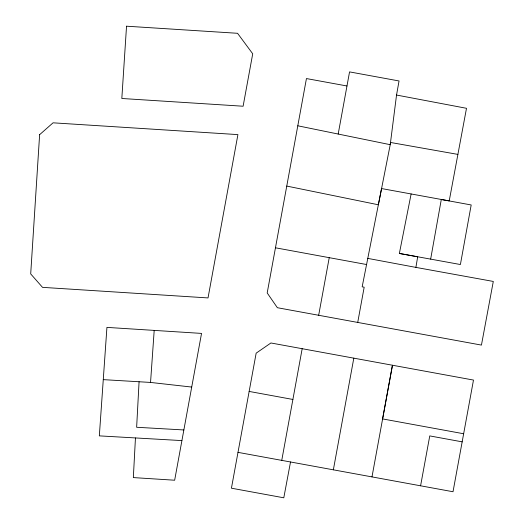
<?xml version="1.0" encoding="UTF-8"?>
<svg xmlns="http://www.w3.org/2000/svg" width="524" height="524" viewBox="0 0 524 524"><rect width="100%" height="100%" fill="white"/><g stroke="black" fill="none" stroke-linecap="round" stroke-linejoin="round"><path stroke-width="0.79" d="M135.454 437.953L133.338 477.587L174.656 480.22L201.543 333.408L106.929 327.389L99.331 435.87L181.9 440.599M139.076 381.754L136.64 427.27L183.839 429.955M191.686 387.059L150.545 382.435L154.2 330.395M338.19 134.039L349.554 71.893L399.046 80.965L396.537 95.047L390.229 144.683L378.367 204.786L286.766 186.079M346.973 85.982L306.442 78.561L267.194 292.949L277.373 307.712L481.438 345.093L493.3 281.44L415.892 267.391L417.68 256.786L399.367 253.452L411.124 193.959M430.656 259.118L441.3 199.48L471.187 204.963L460.399 264.528L399.367 253.452M237.988 452.356L453.018 491.741L473.486 380.07L270.921 342.978L256.157 353.156L231.431 488.198L283.792 497.8L290.525 461.958M281.748 460.386L302.178 348.709M357.722 322.443L364.173 287.211L362.169 286.818L381.557 188.548L449.219 200.915L466.498 108.304L396.537 95.047M333.356 469.812L353.818 358.134M371.988 476.906L392.45 365.235L382.599 418.918L463.661 433.754M318.664 315.271L329.236 257.684M420.589 485.794L429.759 435.909L462.194 441.856M103.274 379.638L150.545 382.435M457.891 154.397L390.518 142.463L390.229 144.683L297.802 125.793M275.473 247.793L366.577 264.528M249.136 391.428L292.89 399.458M367.796 258.398L415.892 267.391M39.621 134.681L30.7 273.914L42.523 287.355L208.028 297.927L237.916 134.609L53.062 122.819L39.621 134.681M126.533 26.2L121.823 98.486L243.11 106.228L252.719 53.795L237.555 33.294L126.533 26.2"/></g></svg>
